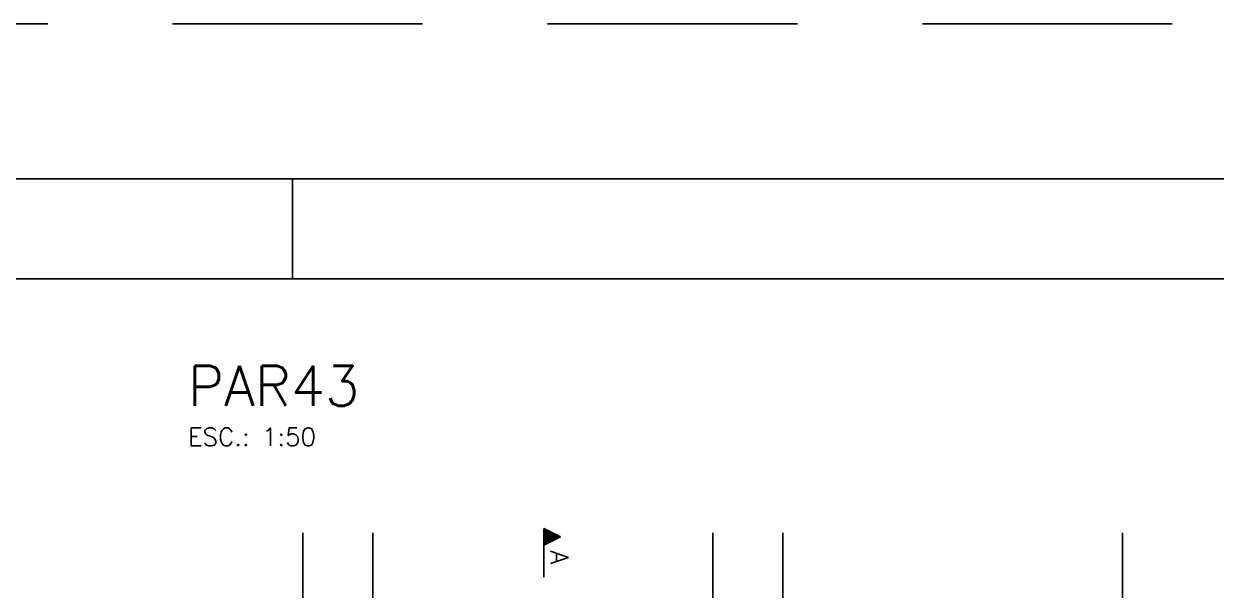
# Model space of a CAD drawing. Extents: x -1.9 to 86, y -1.6 to 60.9.
# Drawn here: x 18.31 to 30.24, y 55.28 to 60.95 of the extents above; entities that cross this region are included whole.
import ezdxf

# ---------------------------------------------------------------- set-up
doc = ezdxf.new("R2010")
doc.units = 0
doc.header["$MEASUREMENT"] = 0
doc.linetypes.add('HIDDEN', pattern=[0.375, 0.25, -0.125])
doc.layers.get('0').update_dxf_attribs({"linetype": 'CONTINUOUS'})
doc.layers.get('Defpoints').update_dxf_attribs({"linetype": 'CONTINUOUS'})
for name, color, linetype in [('ARQ_FOLHA', 7, 'CONTINUOUS'), ('PENA_03', 3, 'CONTINUOUS'), ('PENA_05', 5, 'CONTINUOUS'), ('PENA_06', 6, 'CONTINUOUS')]:
    doc.layers.add(name, color=color, linetype=linetype)
doc.styles.get("Standard").update_dxf_attribs({"font": 'ROMANS.SHX'})

# ---------------------------------------------------------------- blocks, each defined once
blk = doc.blocks.new('FOLHA A1 - 841 X 594')
at = {"layer": 'ARQ_FOLHA', "color": 1}
blk.add_line((-631, 584), (-631, 594), dxfattribs=at)
for points in [[(-841, 0), (0, 0), (0, 594), (-841, 594)], [(-816, 10), (-10, 10), (-10, 584), (-816, 584)]]:
    blk.add_lwpolyline(points, close=True, dxfattribs=at)
at = {"layer": 'Defpoints', "color": 8, "linetype": 'HIDDEN', "ltscale": 100}
blk.add_lwpolyline([(-860.5, 609.5), (-860.5, -15.5), (19.5, -15.5), (19.5, 609.5)], close=True, dxfattribs=at)
blk = doc.blocks.new('*U24')
blk.add_blockref('FOLHA A1 - 841 X 594', (0, 0))

msp = doc.modelspace()

# ---------------------------------------------------------------- linework, layer by layer
at = {"layer": 'PENA_03', "linetype": 'Continuous'}
for p, q in [((23.513424, 55.412652), (23.513424, 55.899034)), ((23.513424, 55.899034), (23.679357, 55.816068)), ((23.514119, 55.897906), (23.677796, 55.816068)), ((23.51412, 55.897906), (23.51412, 55.734229)), ((23.526188, 55.892652), (23.526188, 55.739483)), ((23.538952, 55.88627), (23.538952, 55.745865)), ((23.551716, 55.879888), (23.551716, 55.752247)), ((23.56448, 55.873506), (23.56448, 55.758629)), ((23.577244, 55.867124), (23.577244, 55.765011)), ((23.590008, 55.860742), (23.590008, 55.771393)), ((23.602772, 55.85436), (23.602772, 55.777775)), ((23.615536, 55.847978), (23.615536, 55.784157)), ((23.6283, 55.841596), (23.6283, 55.790539)), ((23.641064, 55.835214), (23.641064, 55.796921)), ((23.653829, 55.828832), (23.653829, 55.803303)), ((23.666593, 55.82245), (23.666593, 55.809686)), ((23.679357, 55.816068), (23.514119, 55.733449)), ((23.677796, 55.816068), (23.51412, 55.734229)), ((23.51412, 55.733449), (23.51412, 55.412652))]:
    msp.add_line(p, q, dxfattribs=at)
at = {"layer": 'PENA_05', "linetype": 'Continuous'}
for points in [[(21.103424, 55.856295), (21.103424, 49.216295)], [(21.803424, 55.856295), (21.803424, 49.216295)], [(25.203424, 55.856295), (25.203424, 49.216295)], [(25.903424, 55.856295), (25.903424, 49.216295)], [(29.303424, 55.856295), (29.303424, 49.216295)]]:
    msp.add_lwpolyline(points, dxfattribs=at)

# ---------------------------------------------------------------- block references
at = {"xscale": 0.09999999999999938, "yscale": 0.09999999999999938, "zscale": 0.09999999999999938}
msp.add_blockref('*U24', (84.1, -0.004999), dxfattribs=at)

# ---------------------------------------------------------------- texts
at = {"layer": 'PENA_03', "linetype": 'Continuous'}
msp.add_text('ESC.: 1:50', height=0.18, dxfattribs=at).set_placement((19.953424, 56.726295))
msp.add_text('A', height=0.18, rotation=270, dxfattribs=at).set_placement((23.580453, 55.680635))
at = {"layer": 'PENA_06', "linetype": 'Continuous'}
msp.add_text('PAR43', height=0.4, dxfattribs=at).set_placement((19.953424, 57.126295))

doc.saveas('drawing.dxf')
